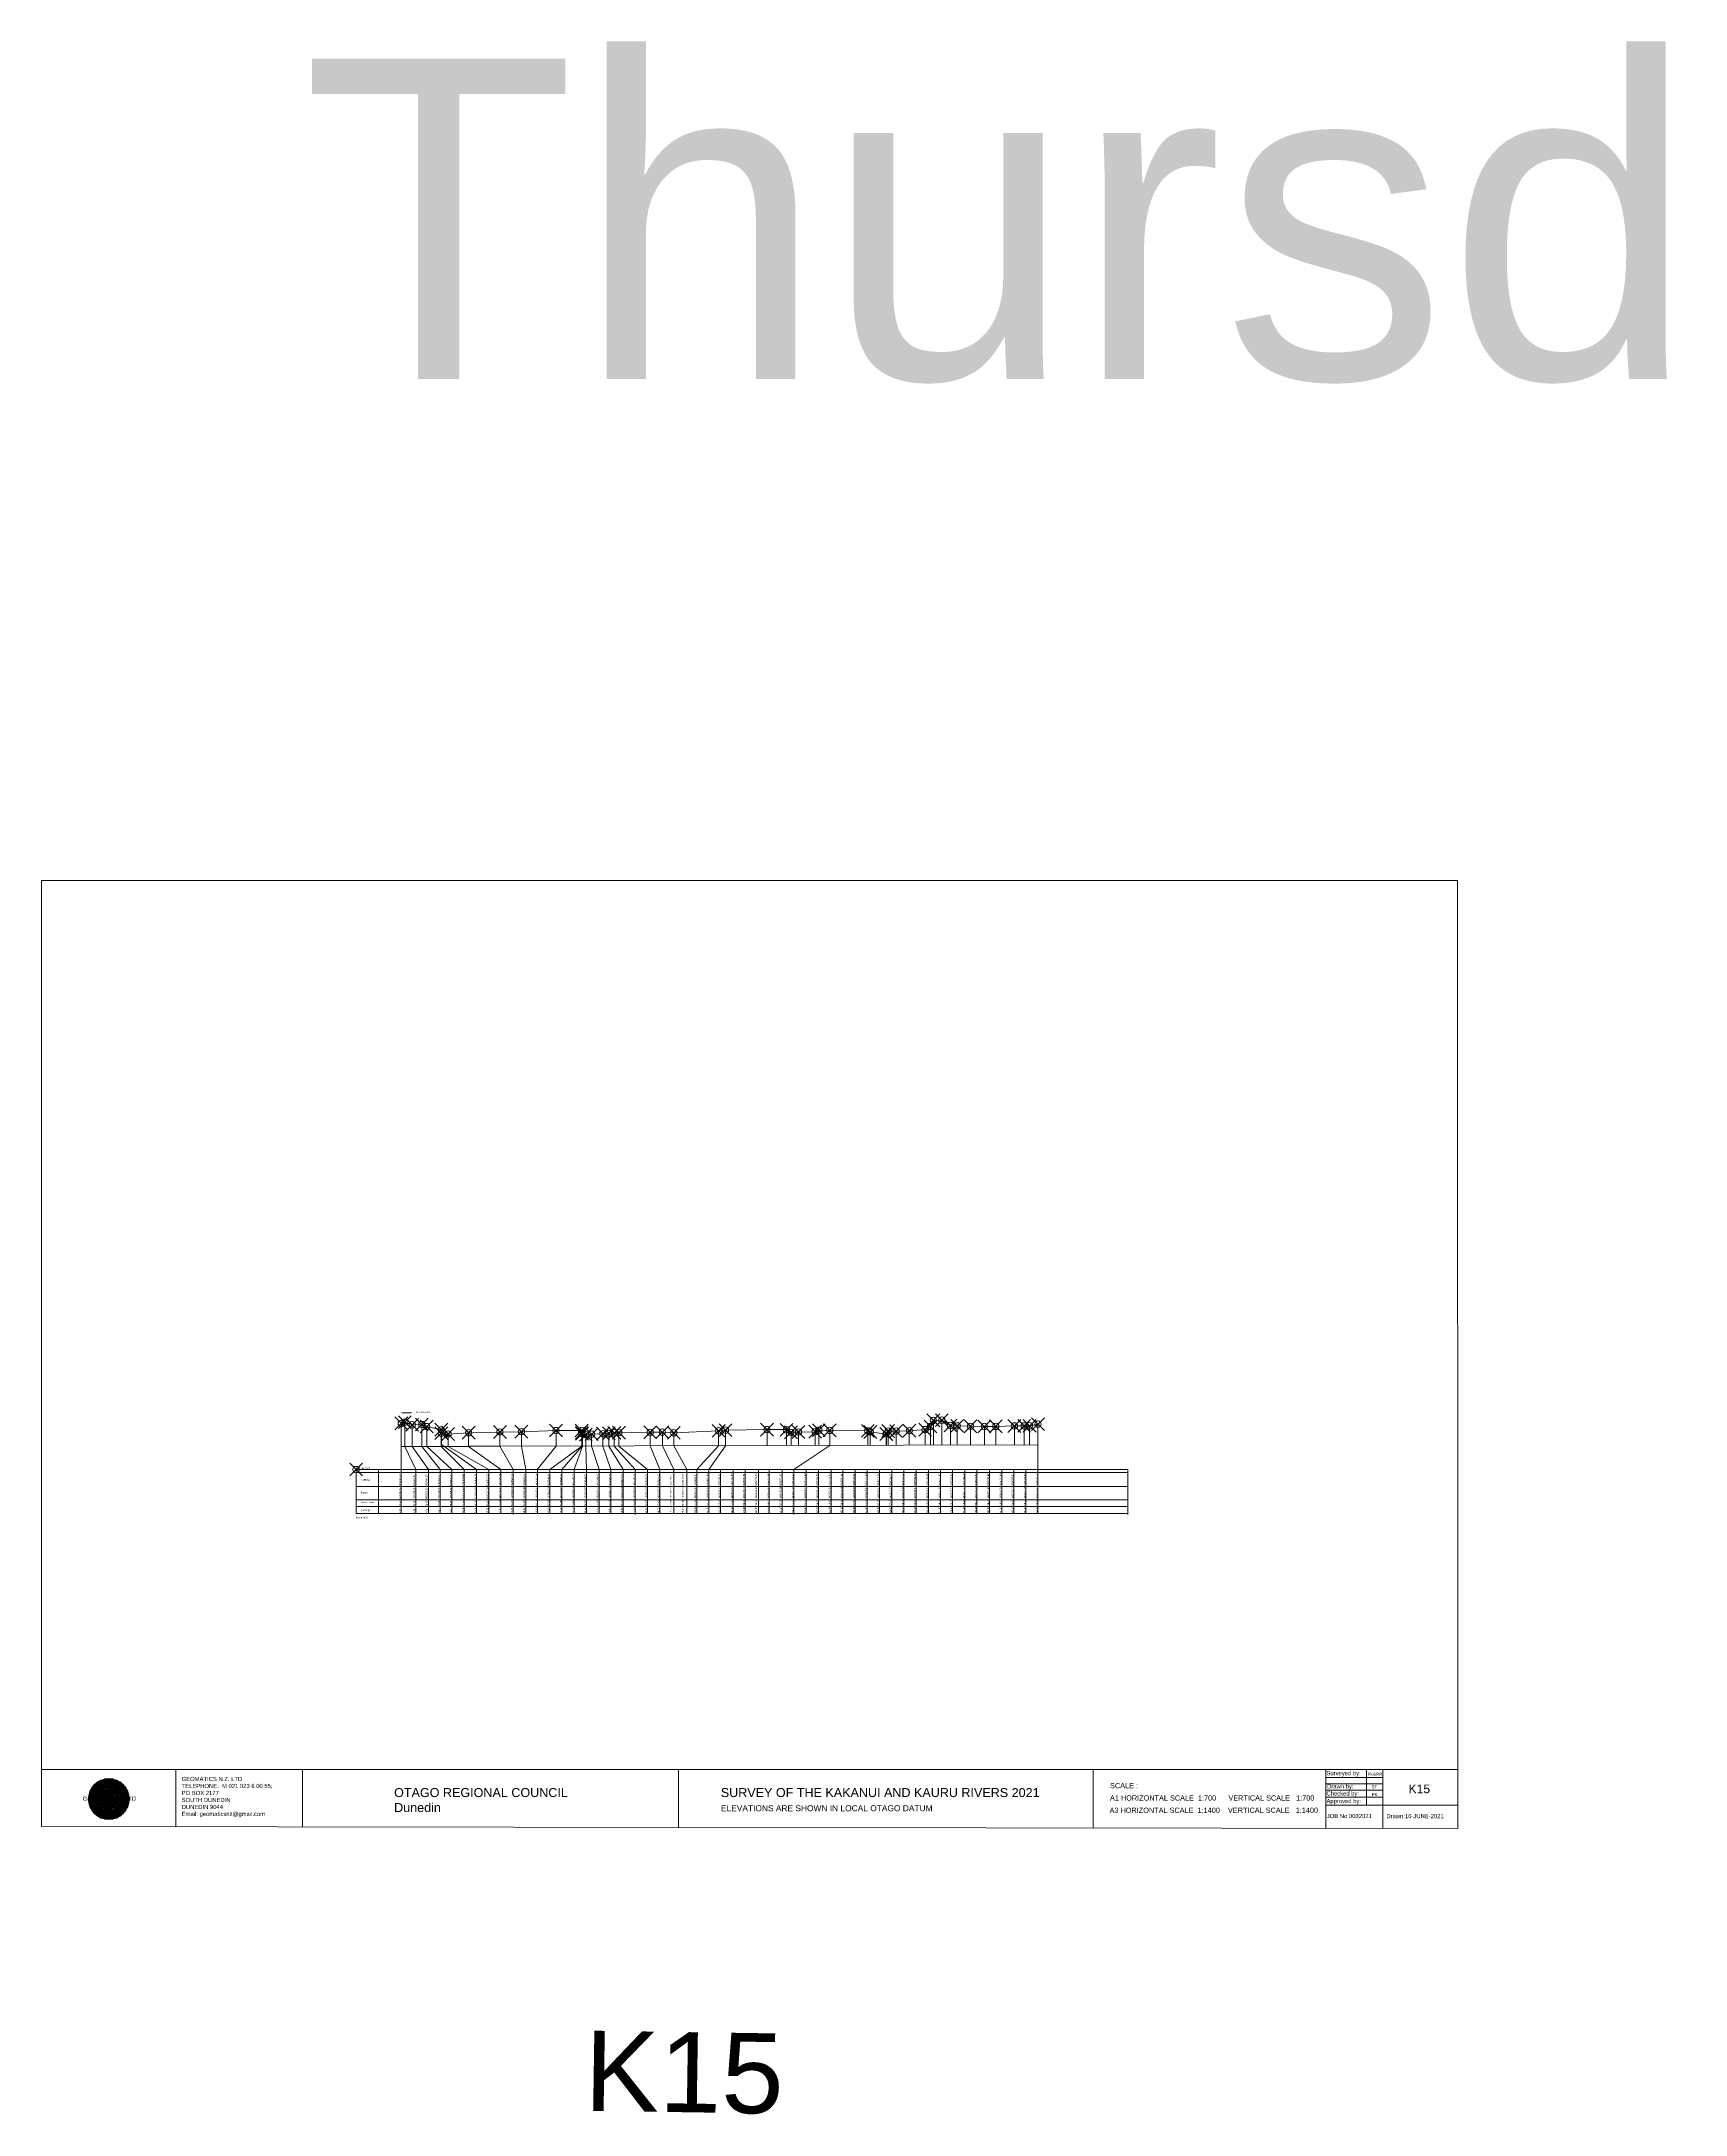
# Model space of a CAD drawing. Header units: millimetres. Extents: x -13804604 to 13046302109, y -19137686871 to 1424966580.
# Drawn here: x -2083731 to -1570945, y -156217 to 490536 of the extents above; entities that cross this region are included whole.
import ezdxf

# ---------------------------------------------------------------- set-up
doc = ezdxf.new("R2010")
doc.units = ezdxf.units.MM
doc.header["$PDMODE"] = 35
doc.header["$PDSIZE"] = 2000
doc.layers.get('0').update_dxf_attribs({"lineweight": 0})
doc.layers.add('geo', color=7, linetype='Continuous', lineweight=0)
doc.styles.get("Standard").update_dxf_attribs({"font": 'arial.ttf'})

# ---------------------------------------------------------------- blocks, each defined once
blk = doc.blocks.new('Geomatics_Circle_SPT')
at = {"layer": 'geo', "color": 2, "linetype": 'Continuous', "lineweight": 0}
for p, q in [((0, 25.2), (-25.2, 0)), ((-24.7, 4.9), (-4.9, 24.7)), ((-24.7, -4.9), (4.9, 24.7)), ((4.9, -24.7), (-24.7, 4.9)), ((-24.7, 0), (0, -24.7)), ((-9.7, 23.3), (-23.3, 9.6)), ((9.7, 23.3), (-23.3, -9.7)), ((-23.3, 9.7), (9.7, -23.3)), ((-21, 14), (-14, 21)), ((-21, -14), (14, 21)), ((14, -21), (-21, 14)), ((0, 0), (-17.8, 17.8)), ((0, 0), (-17.8, -17.8)), ((-14, 21), (21, -14)), ((21, 14), (-14, -21)), ((23.3, -9.7), (-9.7, 23.3)), ((-9.7, -23.3), (23.3, 9.7)), ((-4.9, 24.7), (24.7, -4.9)), ((24.7, 4.9), (-4.9, -24.7)), ((25.2, 0), (0, 25.2)), ((0, 0), (17.8, 17.8)), ((0, 0), (17.8, -17.8)), ((0, -24.8), (25.2, 0)), ((4.9, 24.7), (24.7, 4.9)), ((23.3, 9.7), (9.7, 23.3)), ((14, 21), (21, 14)), ((17.8, 18.1), (17.8, 18.1)), ((-4.9, -24.7), (-24.7, -4.9)), ((-23.3, -9.7), (-9.7, -23.3)), ((-14, -21), (-21, -14)), ((-17.8, -17.8), (-17.8, -17.8)), ((24.7, -4.9), (4.9, -24.7)), ((4.9, -24.7), (4.9, -24.7)), ((9.7, -23.3), (23.3, -9.7)), ((21, -14), (14, -21)), ((18.1, -17.8), (18.1, -17.8))]:
    blk.add_line(p, q, dxfattribs=at)
at = {"layer": 'geo', "color": 1, "linetype": 'Continuous', "lineweight": 0}
for p, q in [((-25.2, 0), (9.7, 23.3)), ((-25.2, 0), (-9.6, 23.3)), ((-25.2, 0), (23.3, 9.7)), ((-25.2, 0), (-23.3, 9.7)), ((-23.3, -9.7), (-25.2, 0)), ((-9.6, -23.3), (-25.2, 0)), ((9.7, -23.3), (-25.2, 0)), ((-4.9, 24.8), (-24.7, -4.9)), ((4.9, 24.7), (-24.7, 4.9)), ((14, 21), (-24.7, -4.9)), ((-14, 21), (-24.7, 4.9)), ((21, 14), (-24.7, 4.9)), ((-21, 14), (-24.7, -4.9)), ((0, 0), (-24.7, 4.9)), ((-24.7, 4.9), (-21, -14)), ((-24.7, 4.9), (-4.9, -24.7)), ((-24.7, 4.9), (14, -21)), ((-24.7, 4.9), (-24.7, 4.9)), ((0, 0), (-24.7, -4.9)), ((-23.3, 9.7), (0, 25.2)), ((-23.3, -9.6), (0, 25.2)), ((-23.3, -9.6), (17.8, 17.8)), ((-23.3, 9.7), (-17.8, 17.9)), ((-23.3, -9.6), (-17.8, 17.9)), ((-23.3, 9.7), (17.8, 17.8)), ((-17.8, -17.8), (-23.3, 9.7)), ((0, -25.2), (-23.3, 9.7)), ((-23.3, 9.7), (17.8, -17.8)), ((-23.3, 9.7), (25.2, 0)), ((-23.3, 9.4), (-23.3, 9.4)), ((-23.3, -9.7), (25.2, 0)), ((4.9, 24.8), (-21, -14)), ((-4.9, 24.7), (-21, 14)), ((14, 21), (-21, 14)), ((-14, 21), (-21, -14)), ((0, 0), (-21, 14)), ((-21, 14), (-14, -21)), ((-21, 14), (4.9, -24.7)), ((-21, 14), (-21, 14)), ((24.7, 4.9), (-21, 14)), ((0, 0), (-21, -14)), ((-17.9, 17.6), (-17.9, 17.6)), ((-17.8, 17.8), (9.7, 23.3)), ((-17.8, 17.8), (-9.6, 23.3)), ((-17.8, -17.8), (9.7, 23.3)), ((-17.8, -17.8), (-9.7, 23.3)), ((-9.7, -23.3), (-17.8, 17.8)), ((-17.8, 17.8), (9.7, -23.3)), ((-17.8, 17.8), (23.3, -9.6)), ((-17.8, 17.8), (23.3, 9.7)), ((-17.8, -17.8), (23.3, 9.7)), ((4.9, 24.7), (-14, 21)), ((-4.9, 24.7), (-14, -20.9)), ((0, 0), (-14, 21)), ((-14, 21), (-4.9, -24.7)), ((-14, 21), (-14, 21)), ((24.7, -4.9), (-14, 21)), ((21, 14), (-14, 21)), ((-14, -21), (24.7, 4.9)), ((0, 0), (-14, -21)), ((-9.8, 23.1), (-9.8, 23.1)), ((-9.7, 23.3), (0, 25.2)), ((-9.7, 23.3), (0, -25.2)), ((-9.7, -23.3), (0, 25.2)), ((-9.6, 23.3), (17.8, -17.8)), ((-9.6, 23.3), (25.2, 0)), ((-9.6, 23.3), (17.8, 17.8)), ((-9.6, -23.3), (17.8, 17.9)), ((25.2, 0), (-9.6, -23.3)), ((0, 0), (-4.9, 24.7)), ((-4.9, 24.7), (-4.9, 24.7)), ((21, -14), (-4.9, 24.7)), ((24.8, 4.9), (-4.9, 24.7)), ((14, 21), (-4.9, 24.7)), ((-4.9, -24.7), (21, 14)), ((0, 0), (-4.9, -24.7)), ((-0.2, 25.1), (-0.2, 25.1)), ((0, 25.2), (9.7, -23.3)), ((0, 25.2), (23.3, -9.7)), ((0, 25.2), (23.3, 9.7)), ((0, 25.2), (9.7, 23.3)), ((0, 0), (4.9, 24.7)), ((0, -25.2), (9.7, 23.3)), ((0, 0), (14, 21)), ((0, 0), (21, 14)), ((23.3, 9.7), (0, -25.2)), ((0, 0), (24.8, 4.9)), ((0, 0), (4.9, -24.7)), ((0, 0), (14, -21)), ((0, 0), (21, -14)), ((0, 0), (24.8, -4.9)), ((21, 14), (4.9, 24.8)), ((14, -21), (4.9, 24.7)), ((24.7, -4.9), (4.9, 24.7)), ((4.9, 24.7), (4.9, 24.7)), ((4.9, -24.7), (14, 21)), ((4.9, -24.7), (24.7, 4.9)), ((9.4, 23.3), (9.4, 23.3)), ((9.7, 23.3), (17.8, -17.8)), ((9.7, 23.3), (25.2, 0)), ((9.7, 23.3), (17.8, 17.9)), ((17.8, 17.8), (9.7, -23.3)), ((25.2, 0), (9.7, -23.3)), ((21, -14), (14, 21)), ((24.7, 4.9), (14, 21)), ((14, 21), (14, 21)), ((14, -21), (21, 14)), ((17.6, 17.9), (17.6, 17.9)), ((17.8, 17.8), (23.3, -9.7)), ((17.8, 17.8), (23.3, 9.7)), ((23.3, 9.7), (17.8, -17.8)), ((24.7, -4.9), (21, 14)), ((21, 14), (21, 14)), ((21, -14), (24.7, 4.9)), ((23.1, 9.8), (23.1, 9.8)), ((23.3, 9.7), (25.2, 0)), ((25.2, 0), (23.3, -9.6)), ((24.7, 4.9), (24.7, 4.9)), ((25.1, 0.2), (25.1, 0.2)), ((-25.2, 0), (23.3, -9.7)), ((-25.1, -0.2), (-25.1, -0.2)), ((-24.7, -4.9), (-24.7, -4.9)), ((-24.7, -4.9), (-14, -21)), ((-24.7, -4.9), (4.9, -24.7)), ((-24.7, -4.9), (21, -14)), ((-17.8, -17.8), (-23.3, -9.7)), ((0, -25.2), (-23.3, -9.6)), ((17.8, -17.8), (-23.3, -9.6)), ((-23.1, -9.8), (-23.1, -9.8)), ((-21, -14), (24.7, -4.9)), ((-21, -14), (-21, -14)), ((-21, -14), (-4.9, -24.7)), ((-21, -14), (14, -21)), ((23.3, -9.7), (-17.8, -17.8)), ((-9.6, -23.3), (-17.8, -17.8)), ((9.7, -23.3), (-17.8, -17.8)), ((-17.6, -17.9), (-17.6, -17.9)), ((-14, -21), (21, -14)), ((-14, -21), (-14, -21)), ((-14, -21), (4.9, -24.7)), ((17.8, -17.8), (-9.7, -23.3)), ((0, -25.2), (-9.7, -23.3)), ((-9.4, -23.3), (-9.4, -23.3)), ((-4.9, -24.7), (24.7, -4.9)), ((-4.9, -24.7), (14, -21)), ((-4.9, -24.7), (-4.9, -24.7)), ((23.3, -9.6), (0, -25.2)), ((9.7, -23.3), (0, -25.2)), ((0.2, -25.1), (0.2, -25.1)), ((4.9, -24.7), (21, -14)), ((4.9, -24.7), (4.9, -24.7)), ((17.8, -17.8), (9.7, -23.3)), ((9.8, -23.1), (9.8, -23.1)), ((14, -21), (24.7, -4.9)), ((14, -21), (14, -21)), ((23.3, -9.6), (17.8, -17.8)), ((17.9, -17.6), (17.9, -17.6)), ((21, -14), (21, -14)), ((23.3, -9.4), (23.3, -9.4)), ((24.7, -4.9), (24.7, -4.9))]:
    blk.add_line(p, q, dxfattribs=at)
at = {"layer": 'geo', "color": 114, "linetype": 'Continuous', "lineweight": 0}
for p, q in [((17.9, 17.8), (-25.2, 0)), ((-24.7, 4.9), (14, 21)), ((-24.7, -4.9), (21, 14)), ((-14, -21), (-24.7, 4.9)), ((9.7, 23.3), (-23.3, 9.7)), ((0, 0), (-23.3, 9.7)), ((-23.3, 9.7), (-9.7, -23.3)), ((0, 0), (-23.3, -9.7)), ((-4.9, -24.7), (-21, 14)), ((-20.9, 14), (4.9, 24.7)), ((24.8, 4.9), (-20.9, -14)), ((0, 25.2), (-17.8, 17.8)), ((-17.8, 17.8), (0, -25.2)), ((-14, 21), (-4.9, 24.7)), ((4.9, -24.7), (-14, 21)), ((0, 0), (-9.7, 23.3)), ((0, 0), (-9.7, -23.3)), ((-4.9, 24.7), (14, -21)), ((17.8, -17.8), (0, 25.2)), ((0, 0), (9.7, 23.3)), ((0, 0), (23.3, 9.7)), ((0, 0), (9.7, -23.3)), ((0, 0), (23.3, -9.7)), ((4.9, 24.7), (21, -14)), ((23.3, -9.7), (9.7, 23.3)), ((14, 21), (24.7, -4.9)), ((25.2, 0), (17.8, 17.8)), ((21, 14), (24.7, 4.9)), ((-25.2, 0), (-17.8, -17.8)), ((-21, -14), (-24.7, -4.9)), ((-17.8, -17.8), (25.2, 0)), ((24.8, -4.9), (-14, -21)), ((-9.6, -23.3), (23.3, -9.7)), ((21, -14), (-4.9, -24.8)), ((0, -25.2), (17.9, -17.8)), ((14, -21), (4.9, -24.8))]:
    blk.add_line(p, q, dxfattribs=at)
at = {"layer": 'geo', "color": 250, "linetype": 'Continuous', "lineweight": 0}
for p, q in [((0, 0), (-25.2, 0)), ((24.7, 4.9), (-24.7, 4.9)), ((-24.7, 4.9), (-24.7, -4.9)), ((-23.3, 9.7), (23.3, 9.7)), ((-23.3, 9.7), (-23.3, 9.7)), ((-23.3, -9.7), (-23.3, 9.7)), ((21, 14), (-21, 14)), ((-21, 14), (-21, -14)), ((-17.8, 17.8), (17.8, 17.8)), ((-17.8, -17.8), (-17.8, 17.8)), ((-14, 21), (-14, 21)), ((14, 21), (-14, 21)), ((-14, 20.9), (-14, -21)), ((-9.7, 23.3), (9.7, 23.3)), ((-9.7, -23.3), (-9.7, 23.3)), ((-4.9, 24.7), (4.9, 24.7)), ((-4.9, 24.7), (-4.9, -24.7)), ((0, 0), (0, 25.2)), ((0, 0), (0, -25.2)), ((0, 0), (25.2, 0)), ((4.9, 24.7), (4.9, -24.7)), ((9.7, -23.3), (9.7, 23.3)), ((14, 21), (14, -21)), ((17.8, -17.8), (17.8, 17.8)), ((21, 14), (21, 14)), ((21, -14), (21, 14)), ((23.3, 9.7), (23.3, -9.7)), ((24.7, 4.9), (24.7, 4.9)), ((24.7, -4.9), (24.7, 4.9)), ((-24.7, -4.9), (24.7, -4.9)), ((23.3, -9.7), (-23.3, -9.7)), ((-21, -14), (21, -14)), ((17.8, -17.8), (-17.8, -17.8)), ((-14, -21), (14, -21)), ((9.7, -23.3), (-9.7, -23.3)), ((-4.9, -24.7), (4.9, -24.7))]:
    blk.add_line(p, q, dxfattribs=at)
blk = doc.blocks.new('GeomaticsNZ TITLE BLOCK')
at = {"color": 7, "linetype": 'Continuous', "lineweight": 0}
for p, q in [((0, 94.9), (0, 1579.2)), ((0, 1579.2), (2363.4, 1579.2)), ((2363.4, 1579.2), (2364, 94.9)), ((2364, 94.9), (0, 94.9)), ((0, 94.9), (0, 0)), ((15.9, 94.9), (2364, 94.9)), ((224.3, 95.2), (224.3, -0.3)), ((2364, 94.9), (382.6, 94.9)), ((435.8, 95.2), (435.8, -0.7)), ((1063.4, 94.9), (1063.4, -2.4)), ((1755.4, 94.9), (1755.4, -2.6)), ((2143.9, 94.9), (2143.7, -3)), ((2143.9, 81.9), (2238.6, 81.7)), ((2143.9, 71), (2238.6, 71)), ((2211.5, 94.9), (2211.5, 36.1)), ((2238.6, 94.8), (2238.6, -3.2)), ((2364, -3.5), (2364, 94.9)), ((2143.6, 60.4), (2238.6, 60.4)), ((2143.8, 48.6), (2238.6, 48.6)), ((2143.8, 35.4), (2364, 35.3)), ((0, 0), (2364, -3.5))]:
    blk.add_line(p, q, dxfattribs=at)
at = {"color": 7, "linetype": 'Continuous', "lineweight": 0, "xscale": 1.36, "yscale": 1.36, "zscale": 1.36}
blk.add_blockref('Geomatics_Circle_SPT', (112.4, 45.7), dxfattribs=at)
at = {"color": 7, "linetype": 'Continuous', "lineweight": 0}
for s, p in [('PK&RR', (2213.2, 84.8)), ('ST', (2220.3, 63.6)), ('PK', (2220.4, 50.6))]:
    blk.add_text(s, height=5, dxfattribs=at).set_placement(p)
at = {"color": 7, "linetype": 'Continuous', "lineweight": 0, "attachment_point": 1}
for s, width, heights, insert, char_height in [('{\\C256;GEOMATICS N.Z. LTD                   \\PTELEPHONE:  M 021 023 6 00 55;\\PPO BOX 2177\\PSOUTH DUNEDIN\\PDUNEDIN 9044\\PEmail: geomaticsnz@gmail.com}', 3535.727, [94.7], (234, 82.7), 7), ('{\\C256;Surveyed by:}', 3535.727, [0], (2144.7, 92.4), 7), ('{\\C256;Drawn by:}', 3535.727, [0], (2145.8, 70.4), 7), ('{\\C256;Geomatics N.Z. LTD                   }', 125.079, [15.8], (68.8, 49.9), 7), ('{\\C256;OTAGO REGIONAL COUNCIL\\PDunedin}', 3535.727, [0], (588.6, 64), 15), ('{\\C256;SURVEY OF THE KAKANUI AND KAURU RIVERS 2021}', 3535.727, [0], (1133.8, 64), 15), ('{\\C256;ELEVATIONS ARE SHOWN IN LOCAL OTAGO DATUM}', 3535.727, [0], (1134.1, 35.4), 10), ('{\\C256;Approved by:}', 3535.727, [0], (2144.7, 45.9), 7), ('{\\C256;Checked by:}', 3535.727, [0], (2144.7, 58.6), 7), ('{\\C256;JOB No 0032021}', 3535.727, [0], (2145.3, 20.8), 7), ('{\\C256;Drawn:16-JUNE-2021}', 3535.727, [0], (2244.7, 20.7), 7)]:
    blk.add_mtext_dynamic_manual_height_columns(s, width=width, gutter_width=159, heights=heights, dxfattribs=dict(at, insert=insert, char_height=char_height))

msp = doc.modelspace()

# ---------------------------------------------------------------- linework, layer by layer
at = {"color": 7, "lineweight": 0}
for p, q in [((-1971511.427, 59405), (-1971511.427, 35602.182)), ((-1968094.538, 58945), (-1968094.538, 52177.027)), ((-1965067.792, 59055), (-1965067.792, 52185.085)), ((-1963584.923, 58415), (-1963584.923, 52189.033)), ((-1806458.074, 58459), (-1806458.074, 52607.341)), ((-1805543.968, 60339), (-1805543.968, 52609.775)), ((-1802884.268, 60419), (-1802884.268, 52616.855)), ((-1800221.587, 58740), (-1800221.587, 52623.944)), ((-1798148.188, 58620), (-1798148.188, 52629.464)), ((-1793984.942, 58490), (-1793984.942, 52640.547)), ((-1789638.683, 58440), (-1789638.683, 52652.118)), ((-1786075.54, 58470), (-1786075.54, 52661.604)), ((-1780272.622, 58610), (-1780272.622, 52677.053)), ((-1777213.827, 58620), (-1777213.827, 52685.196)), ((-1775534.32, 58670), (-1775534.32, 52689.667)), ((-1772913.357, 59180), (-1772913.357, 31248.305)), ((-1959025.095, 57425), (-1959025.095, 52201.172)), ((-1959000.073, 56345), (-1959000.073, 52827.484)), ((-1956884.498, 56095), (-1956884.498, 52206.871)), ((-1950498.746, 56495), (-1950498.746, 52223.871)), ((-1940732.091, 56706), (-1940720.228, 52249.904)), ((-1934043.251, 56816), (-1934043.251, 52267.68)), ((-1923247.463, 57166), (-1923247.463, 52296.421)), ((-1915208.927, 56446), (-1915208.927, 52317.821)), ((-1915116.659, 56186), (-1915116.659, 52318.067)), ((-1915029.132, 56164.061), (-1915029.132, 52318.3)), ((-1913919.802, 55886), (-1913919.802, 52321.253)), ((-1912123.619, 56056), (-1912123.619, 52326.035)), ((-1908609.451, 56176), (-1908609.451, 52335.39)), ((-1906777.498, 56316), (-1906777.498, 52340.267)), ((-1905057.599, 56467), (-1905057.599, 52344.846)), ((-1903619.208, 56507), (-1903619.208, 52348.676)), ((-1893871.118, 56617), (-1893871.118, 52374.627)), ((-1890071.764, 56687), (-1890071.764, 52384.742)), ((-1886513.051, 56477), (-1886502.181, 52394.245)), ((-1872516.999, 57077), (-1872516.999, 52431.477)), ((-1870404.239, 57288), (-1870404.239, 52437.101)), ((-1857435.322, 57468), (-1857435.322, 52471.628)), ((-1851356.011, 57408), (-1851356.011, 52487.812)), ((-1849940.182, 56628), (-1849940.182, 52491.582)), ((-1847605.746, 56718), (-1847605.746, 52497.796)), ((-1842430.174, 56818), (-1842430.174, 52511.575)), ((-1841278.94, 57278), (-1841278.94, 52514.64)), ((-1825970.398, 57065.32), (-1825970.398, 52555.395)), ((-1825226.917, 56739), (-1825226.917, 52557.374)), ((-1820268.153, 56089), (-1820268.153, 52570.575)), ((-1820215.711, 56119), (-1820215.711, 52570.715)), ((-1819644.862, 57029), (-1819644.862, 52572.235)), ((-1817162.812, 56999), (-1817162.812, 52578.842)), ((-1813051.996, 57129), (-1813051.996, 52589.786)), ((-1808103.674, 57469), (-1808103.674, 52602.96)), ((-1962964.289, 31248.305), (-1962964.289, 45000)), ((-1959406.363, 45000), (-1959406.363, 31248.305)), ((-1955753.499, 45000), (-1955753.499, 31248.305)), ((-1951872.671, 45000), (-1951872.671, 31248.305)), ((-1948054.44, 45000), (-1948054.44, 31248.305)), ((-1944152.745, 45000), (-1944152.745, 31248.305)), ((-1940502.979, 45000), (-1940502.979, 31248.305)), ((-1898526.951, 45000), (-1898526.951, 31025.918)), ((-1744935.027, 45000), (-1744935.027, 31025.918))]:
    msp.add_line(p, q, dxfattribs=at)
at = {"color": 1, "linetype": 'Continuous', "lineweight": 0}
msp.add_line((-1971346.786, 62675.782), (-1968274.613, 62675.782), dxfattribs=at)
at = {"color": 7, "linetype": 'Continuous', "lineweight": 0}
for p, q in [((-1971511.427, 52167.931), (-1950498.746, 52223.871)), ((-1978582.016, 45000), (-1978582.016, 31248.305)), ((-1985595.165, 35602.182), (-1744935.027, 35602.182)), ((-1985595.165, 33454.74), (-1744935.027, 33454.74)), ((-1982414.001, 29878.784), (-1982414.001, 29878.784))]:
    msp.add_line(p, q, dxfattribs=at)
at = {"lineweight": 0}
for p, q in [((-1968094.538, 52177.027), (-1962964.289, 45000)), ((-1965067.792, 52185.085), (-1959406.363, 45000)), ((-1963584.923, 52189.033), (-1955753.499, 45000)), ((-1959025.095, 52201.172), (-1951872.671, 45000)), ((-1959000.073, 52827.484), (-1948054.44, 45000)), ((-1944152.745, 45000), (-1956884.498, 52206.871)), ((-1950498.746, 52223.871), (-1940502.979, 45000)), ((-1934043.251, 52267.68), (-1932648.86, 45000)), ((-1923247.463, 52296.421), (-1929159.811, 45000)), ((-1915208.927, 52317.821), (-1925174.516, 45000)), ((-1915116.659, 52318.067), (-1921383.139, 45000)), ((-1915029.132, 52318.3), (-1917607.826, 45000)), ((-1913919.802, 52321.253), (-1913720.164, 45000)), ((-1912123.619, 52326.035), (-1909816.334, 45000)), ((-1908609.451, 52335.39), (-1906175.135, 45000)), ((-1906777.498, 52340.267), (-1902326.236, 45000)), ((-1932648.86, 45000), (-1932648.86, 31248.305)), ((-1929046.218, 45000), (-1929046.218, 31248.305)), ((-1925174.516, 45000), (-1925174.516, 31248.305)), ((-1921383.139, 45000), (-1921383.139, 31248.305)), ((-1917607.826, 45000), (-1917607.826, 31248.305)), ((-1913720.164, 45000), (-1913720.164, 31248.305)), ((-1909816.334, 45000), (-1909816.334, 31248.305)), ((-1906175.135, 45000), (-1906175.135, 31248.305)), ((-1902326.236, 45000), (-1902326.236, 31248.305)), ((-1894739.439, 45000), (-1894739.439, 31248.305)), ((-1890879.968, 45000), (-1890879.968, 31248.305)), ((-1886469.217, 45000), (-1886469.217, 31248.305)), ((-1882471.901, 45000), (-1882471.901, 31248.305)), ((-1879356.796, 45000), (-1879356.796, 31248.305)), ((-1875589.049, 45000), (-1875589.049, 31248.305)), ((-1871911.783, 45000), (-1871911.783, 31248.305)), ((-1867940.481, 45000), (-1867940.481, 31248.305)), ((-1864231.292, 45000), (-1864231.292, 31248.305)), ((-1860048.039, 45000), (-1860048.039, 31248.305)), ((-1856785.554, 45000), (-1856785.554, 31248.305)), ((-1852736.519, 45000), (-1852736.519, 31248.305)), ((-1845235.331, 45000), (-1845235.331, 31248.305)), ((-1841386.432, 45000), (-1841386.432, 31248.305)), ((-1837467.573, 45000), (-1837467.573, 31248.305)), ((-1833801.086, 45000), (-1833801.086, 31248.305)), ((-1829920.161, 45000), (-1829920.161, 31248.305)), ((-1826187.756, 45000), (-1826187.756, 31248.305)), ((-1822335.644, 45000), (-1822335.644, 31248.305)), ((-1818505.193, 45000), (-1818505.193, 31248.305)), ((-1814739.208, 45000), (-1814739.208, 31248.305)), ((-1810905.958, 45000), (-1810905.958, 31248.305)), ((-1807079.549, 45000), (-1807079.549, 31248.305)), ((-1803296.36, 45000), (-1803296.36, 31248.305)), ((-1799556.389, 45000), (-1799556.389, 31248.305)), ((-1795708.319, 45000), (-1795708.319, 31248.305)), ((-1791982.341, 45000), (-1791982.341, 31248.305)), ((-1788076.852, 45000), (-1788076.852, 31248.305)), ((-1784149.701, 45000), (-1784149.701, 31248.305)), ((-1780480.001, 45000), (-1780480.001, 31248.305)), ((-1776756.199, 45000), (-1776756.199, 31248.305))]:
    msp.add_line(p, q, dxfattribs=at)
at = {"color": 1, "lineweight": 0}
msp.add_lwpolyline([(-1971511.427, 59405), (-1970423.889, 59775), (-1968094.538, 58945), (-1965067.792, 59055), (-1963584.923, 58415), (-1959025.095, 57425), (-1959000.073, 56345), (-1956884.498, 56095), (-1950498.746, 56495), (-1940732.091, 56706), (-1934043.251, 56816), (-1923247.463, 57166), (-1915257.616, 57196), (-1915208.927, 56446), (-1915116.659, 56186), (-1913919.802, 55886), (-1912123.619, 56056), (-1908609.451, 56176), (-1906777.498, 56316), (-1905057.599, 56467), (-1903619.208, 56507), (-1893871.118, 56617), (-1890071.764, 56687), (-1886513.051, 56477), (-1872516.999, 57077), (-1870404.239, 57288), (-1857435.322, 57468), (-1851356.011, 57468), (-1849940.182, 56628), (-1847605.746, 56718), (-1842430.174, 56818), (-1841278.94, 57278), (-1837875.16, 57218), (-1825978.782, 57069), (-1825226.917, 56739), (-1820268.153, 56089), (-1820215.711, 56119), (-1819644.862, 57029), (-1817162.812, 56999), (-1813051.996, 57129), (-1808103.674, 57469), (-1806458.074, 58459), (-1805543.968, 60339), (-1802884.268, 60419), (-1800221.587, 58740), (-1798148.188, 58620), (-1793984.942, 58490), (-1789638.683, 58440), (-1786075.54, 58470), (-1780272.622, 58610), (-1777213.827, 58620), (-1775534.32, 58670), (-1772913.357, 59180)], dxfattribs=at)
at = {"color": 7, "lineweight": 0}
for points in [[(-1970423.889, 59775), (-1970403.645, 52170.88)], [(-1970403.645, 52170.88), (-1966937.56, 45000), (-1966937.56, 35602.182)], [(-1772913.357, 52696.645), (-1940720.228, 52249.904), (-1950498.746, 52249.904)], [(-1940720.228, 52249.904), (-1936574.684, 45000), (-1936574.684, 31025.918)], [(-1837875.16, 57218), (-1837862.663, 52523.735), (-1849093.344, 45000), (-1849093.344, 31025.918)], [(-1978582.016, 31248.305), (-1985595.165, 31248.305), (-1985595.165, 45000), (-1744935.027, 45000)], [(-1985595.165, 44076.552), (-1744935.027, 44076.552)], [(-1971511.427, 45000), (-1971511.427, 31248.305), (-1978582.016, 31248.305)], [(-1971511.427, 33454.74), (-1971511.427, 31248.305), (-1744935.027, 31248.305)], [(-1966937.56, 35602.182), (-1966937.56, 31248.305)]]:
    msp.add_lwpolyline(points, dxfattribs=at)
at = {"lineweight": 0}
for points in [[(-1905057.599, 52344.846), (-1898526.951, 45000)], [(-1903619.208, 52348.676), (-1894739.439, 45000)], [(-1893871.118, 52374.627), (-1890879.968, 45000)], [(-1890071.764, 52384.742), (-1886469.217, 45000)], [(-1886502.181, 52394.245), (-1882471.901, 45000)], [(-1872516.999, 52431.477), (-1879356.796, 45000)], [(-1870404.239, 57288), (-1870391.325, 52437.136), (-1875589.049, 45000)]]:
    msp.add_lwpolyline(points, dxfattribs=at)
at = {"color": 7, "linetype": 'Continuous', "lineweight": 0}
msp.add_lwpolyline([(-1985595.165, 39669.381), (-1744935.027, 39669.381)], dxfattribs=at)
at = {"lineweight": 0}
for p in [(-1971511.427, 59405), (-1970423.889, 59775), (-1968094.538, 58945), (-1965067.792, 59055), (-1963584.923, 58415), (-1959025.095, 57425), (-1959000.073, 56345), (-1950498.746, 56495), (-1940732.091, 56706), (-1934043.251, 56816), (-1923247.463, 57166), (-1915257.616, 57196), (-1915208.927, 56446), (-1906777.498, 56316), (-1905057.599, 56467), (-1903619.208, 56507), (-1893871.118, 56617), (-1890071.764, 56687), (-1886513.051, 56477), (-1872516.999, 57077), (-1870404.239, 57288), (-1857435.322, 57468), (-1851356.011, 57408), (-1849940.182, 56628), (-1847605.746, 56718), (-1842430.174, 56818), (-1841278.94, 57278), (-1837875.16, 57218), (-1825978.782, 57069), (-1825226.917, 56739), (-1819644.862, 57029), (-1817162.812, 56999), (-1813051.996, 57129), (-1808103.674, 57469), (-1806458.074, 58459), (-1805543.968, 60339), (-1802884.268, 60419), (-1800221.587, 58740), (-1798148.188, 58620), (-1793984.942, 58490), (-1789638.683, 58440), (-1786075.54, 58470), (-1780272.622, 58610), (-1777213.827, 58620), (-1775534.32, 58670), (-1772913.357, 59180), (-1956884.498, 56095), (-1915116.659, 56186), (-1913919.802, 55886), (-1912123.619, 56056), (-1908609.451, 56176), (-1820268.153, 56089), (-1820215.711, 56119)]:
    msp.add_point(p, dxfattribs=at)
at = {"linetype": 'Continuous', "lineweight": 0}
msp.add_point((-1985595.165, 45000), dxfattribs=at)

# ---------------------------------------------------------------- block references
at = {"color": 7, "linetype": 'Continuous', "lineweight": 0, "xscale": 186.8759599228005, "yscale": 186.8759599228005, "zscale": 186.8759599228005}
msp.add_blockref('GeomaticsNZ TITLE BLOCK', (-2083730.551, -66328.498), dxfattribs=at)

# ---------------------------------------------------------------- texts
at = {"color": 5, "linetype": 'Continuous', "lineweight": 0}
msp.add_text('Thursday, 8 July 2021 12:32:53 PM', height=100000, dxfattribs=at).set_placement((-2002487.041, 385213.22))
at = {"color": 7, "linetype": 'Continuous', "lineweight": 0}
for s, height, p in [('Ground Level', 500, (-1966915.84, 62653.578)), ('DATUM 45.00', 500, (-1985665.912, 45146.766)), ('Northing', 500, (-1984068.906, 41560.657)), ('Ground Level', 500, (-1984123.634, 34533.521)), ('Chainage', 500, (-1984121.247, 32077.102)), ('Easting', 500, (-1984141.711, 37481.59)), ('Section K15', 500, (-1985665.923, 29797.682)), ('A1 HORIZONTAL SCALE  1:700      VERTICAL SCALE   1:700 ', 1629.12108, (-1750459.799, -58265.326)), ('SCALE :  ', 1629.1211, (-1750443.134, -54431.391)), ('K15', 2715.2018, (-1657348.228, -55973.519)), ('A3 HORIZONTAL SCALE  1:1400    VERTICAL SCALE   1:1400 ', 1629.12108, (-1750582.071, -62099.261))]:
    msp.add_text(s, height=height, dxfattribs=at).set_placement(p)
at = {"color": 7, "lineweight": 0}
for s, p in [('1.09    59.41  1426255.84  5005901.62', (-1971588.469, 31418.811)), ('2.18    59.78  1426255.65  5005900.53', (-1967201.276, 31360.549)), ('4.51    58.95  1426255.85  5005898.20', (-1963392.83, 31372.145)), ('7.54    59.06  1426256.09  5005895.18', (-1959584.726, 31347.93)), ('9.02    58.42  1426255.87  5005893.69', (-1955776.621, 31352.022)), ('13.58   57.43  1426258.44  5005889.40', (-1951968.175, 31304.956)), ('13.60   56.35  1426258.61  5005889.41', (-1948159.73, 31304.956)), ('15.72   56.10  1426259.00  5005887.33', (-1944351.284, 31304.956)), ('22.11   56.50  1426258.20  5005880.74', (-1940542.839, 31360.549)), ('31.87   56.71  1426259.34  5005871.04', (-1936734.734, 31351.681)), ('38.56   56.82  1426259.49  5005864.33', (-1932926.289, 31351.681)), ('49.36   57.17  1426260.05  5005853.54', (-1929117.843, 31372.145)), ('57.35   57.20  1426260.74  5005845.58', (-1925309.397, 31352.022)), ('57.39   56.45  1426261.06  5005845.56', (-1921500.952, 31352.022)), ('57.49   56.19  1426260.87  5005845.45', (-1917692.506, 31352.022)), ('58.68   55.89  1426261.00  5005844.26', (-1913884.402, 31352.022)), ('60.48   56.06  1426260.56  5005842.42', (-1910076.297, 31354.751)), ('63.99   56.18  1426261.12  5005838.94', (-1906268.193, 31354.751)), ('65.83   56.32  1426261.22  5005837.11', (-1902459.747, 31354.751)), ('67.55   56.47  1426261.29  5005835.39', (-1898651.301, 31354.751)), ('68.98   56.51  1426261.57  5005833.97', (-1894842.856, 31354.751)), ('78.73   56.62  1426262.07  5005824.23', (-1891034.41, 31347.93)), ('82.53   56.69  1426262.82  5005820.48', (-1887225.965, 31352.705)), ('86.09   56.48  1426263.19  5005816.94', (-1883417.519, 31352.705)), ('100.09  57.08  1426265.21  5005803.07', (-1879609.073, 31304.956)), ('102.20  57.29  1426264.68  5005800.90', (-1875800.628, 31304.956)), ('115.17  57.47  1426266.36  5005788.03', (-1871992.523, 31304.956)), ('121.25  57.41  1426266.06  5005781.90', (-1868184.078, 31304.956)), ('122.66  56.63  1426266.42  5005780.51', (-1864375.973, 31304.956)), ('125.00  56.72  1426266.80  5005778.20', (-1860567.528, 31304.956)), ('130.17  56.82  1426266.86  5005773.01', (-1856759.423, 31304.956)), ('131.32  57.28  1426267.04  5005771.87', (-1852950.978, 31304.956)), ('134.73  57.22  1426267.23  5005768.47', (-1849142.532, 31304.956)), ('146.63  57.07  1426268.28  5005756.62', (-1845334.086, 31304.956)), ('147.38  56.74  1426268.45  5005755.88', (-1841525.641, 31304.956)), ('152.34  56.09  1426269.11  5005750.96', (-1837717.195, 31304.956)), ('152.39  56.12  1426269.14  5005750.91', (-1833908.75, 31304.956)), ('152.96  57.03  1426268.83  5005750.31', (-1830100.304, 31304.956)), ('155.44  57.00  1426268.96  5005747.83', (-1826291.858, 31304.956)), ('159.55  57.13  1426269.61  5005743.76', (-1822483.413, 31304.956)), ('164.50  57.47  1426269.33  5005738.77', (-1818674.967, 31304.956)), ('166.15  58.46  1426269.94  5005737.17', (-1814866.522, 31304.956)), ('167.06  60.34  1426269.91  5005736.25', (-1811058.076, 31304.956)), ('169.72  60.42  1426270.37  5005733.62', (-1807249.63, 31304.956)), ('172.38  58.74  1426271.85  5005731.08', (-1803441.185, 31304.956)), ('174.46  58.62  1426270.29  5005728.86', (-1799632.739, 31304.956)), ('178.62  58.49  1426271.55  5005724.79', (-1795824.635, 31304.956)), ('182.97  58.44  1426272.37  5005720.50', (-1792016.53, 31304.956)), ('186.53  58.47  1426271.89  5005716.88', (-1788208.085, 31304.956)), ('192.33  58.61  1426272.29  5005711.09', (-1784399.639, 31304.956)), ('195.39  58.62  1426272.29  5005708.02', (-1780591.193, 31304.956)), ('197.07  58.67  1426272.59  5005706.36', (-1776782.748, 31304.956)), ('199.69  59.18  1426272.83  5005703.75', (-1772974.302, 31304.956))]:
    msp.add_text(s, height=500, rotation=90, dxfattribs=at).set_placement(p)
at = {"insert": (-1914146.656, -130023.062), "char_height": 25000, "attachment_point": 1, "rotation": 359.141209845}
msp.add_mtext_dynamic_manual_height_columns('K15', width=97508.68034, gutter_width=25000, heights=[0], dxfattribs=at)

doc.saveas('drawing.dxf')
